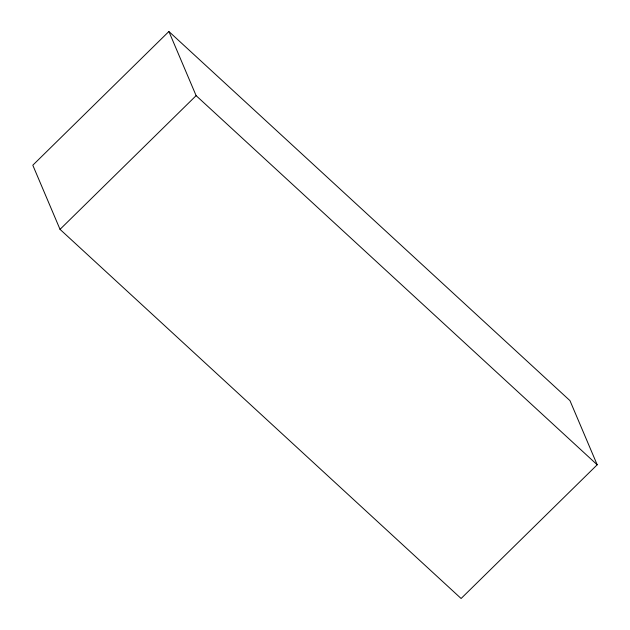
<?xml version="1.0" encoding="UTF-8"?>
<svg xmlns="http://www.w3.org/2000/svg" width="630" height="630" viewBox="0 0 630 630"><rect width="100%" height="100%" fill="white"/><g stroke="black" fill="none" stroke-linecap="round" stroke-linejoin="round"><path stroke-width="0.94" d="M168.895 31.5L32.807 165.218L60.031 229.359L461.105 598.5L597.193 464.783L569.969 400.641L168.895 31.5L196.119 95.65L597.193 464.783M60.031 229.359L196.119 95.65"/></g></svg>
